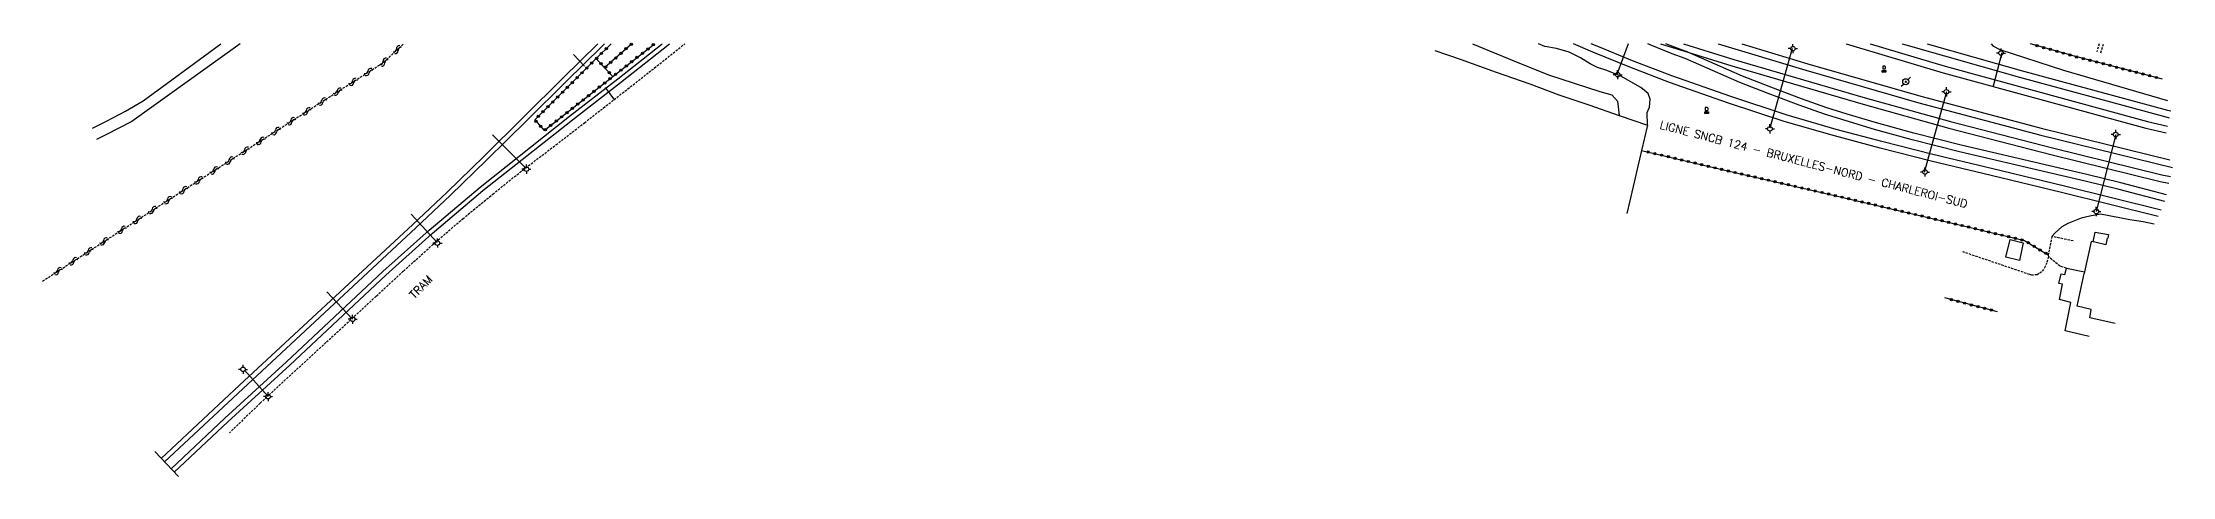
# Model space of a CAD drawing. Header units: millimetres. Extents: x 152000 to 153001, y 121000 to 122000.
# Drawn here: x 152000 to 152465.7, y 121905.5 to 122000.3 of the extents above; entities that cross this region are included whole.
import ezdxf

# ---------------------------------------------------------------- set-up
doc = ezdxf.new("R2010")
doc.units = ezdxf.units.MM
doc.linetypes.add('DASHED', pattern=[0.75, 0.5, -0.25])
doc.layers.get('0').update_dxf_attribs({"linetype": 'CONTINUOUS'})
for name, color, linetype in [('W0071', 7, 'CONTINUOUS'), ('W0101', 7, 'CONTINUOUS'), ('W0104', 1, 'CONTINUOUS'), ('W0112', 1, 'DASHED'), ('W0120', 7, 'CONTINUOUS'), ('W0211', 2, 'CONTINUOUS'), ('W0214', 2, 'CONTINUOUS'), ('W0323', 7, 'CONTINUOUS'), ('W0438', 7, 'CONTINUOUS'), ('W0473', 7, 'CONTINUOUS'), ('W0500', 5, 'DASHED'), ('W0610', 7, 'CONTINUOUS'), ('W0611', 7, 'CONTINUOUS'), ('W0700', 7, 'CONTINUOUS'), ('W0701', 7, 'CONTINUOUS'), ('W0989', 7, 'CONTINUOUS')]:
    doc.layers.add(name, color=color, linetype=linetype)
doc.styles.get("Standard").update_dxf_attribs({"font": 'romans.shx', "width": 0.85})

# ---------------------------------------------------------------- blocks, each defined once
blk = doc.blocks.new('T610')
for p, q in [((-0.500001, 0), (-1.000002, 0)), ((0, 0.500001), (0, 1.000002)), ((0.500001, 0), (1.000002, 0)), ((0, -0.500001), (0, -1.000002))]:
    blk.add_line(p, q)
blk.add_ellipse((0, 0), major_axis=(-0.353554, 0.353554), ratio=1, start_param=3.926990817, end_param=10.2101761242)
blk = doc.blocks.new('T438')
for p, q in [((-0.4, 0.2), (0.4, 0.2)), ((-0.4, -0.2), (-0.4, 0.2)), ((0.15, 1.1), (-0.3, 1.1)), ((-0.3, 1.1), (-0.3, 0.5)), ((-0.3, 0.5), (0.15, 0.5)), ((0.3, 0.65), (0.3, 0.95)), ((0.4, 0.2), (0.4, -0.2))]:
    blk.add_line(p, q)
at = {"flags": 128}
for points in [[(-0.4, -0.2), (0.4, 0.2)], [(0.4, -0.2), (-0.4, -0.2)]]:
    blk.add_lwpolyline(points, dxfattribs=at)
for centre, major_axis, start_param, end_param in [((0.15, 0.95), (0.106, -0.106), 0.785398, 2.356194), ((0.15, 0.65), (0.106, 0.106), 3.926991, 5.497787)]:
    blk.add_ellipse(centre, major_axis=major_axis, ratio=1, start_param=start_param, end_param=end_param)
blk = doc.blocks.new('T473')
for p, q in [((-0.166667, 0.166667), (0.166667, -0.166667)), ((-0.166667, -0.166667), (0.166667, 0.166667)), ((0.500001, 0.500001), (1.000002, 1.000002)), ((-1.000002, -1.000002), (-0.500001, -0.500001))]:
    blk.add_line(p, q)
blk.add_ellipse((0, 0), major_axis=(0.471405, 0.471405), ratio=1, start_param=5.4977871438, end_param=11.780972451)
blk = doc.blocks.new('t323o')
at = {"color": 0, "linetype": 'Continuous'}
for radius in [0.25, 0.15]:
    blk.add_circle((0, 0), radius, dxfattribs=at)
blk = doc.blocks.new('t500o')
at = {"color": 0, "linetype": 'Continuous'}
for centre, start, end in [((-0.5, 0.625), 216.8699, 323.1301), ((0.5, -0.125), 36.8699, 143.1301), ((0.5, -0.625), 36.8699, 143.1301), ((-0.5, 0.125), 216.8699, 323.1301)]:
    blk.add_arc(centre, 0.625, start, end, dxfattribs=at)

msp = doc.modelspace()

# ---------------------------------------------------------------- linework, layer by layer
at = {"layer": 'W0071'}
for points in [[(152014, 121983.12), (152018.16, 121985.26), (152022, 121987.57), (152028.27, 121992.1), (152038.97, 122000)], [(152043.21, 122000), (152019.5, 121983.02), (152014, 121980.21)], [(152010.94, 121981.55), (152014, 121983.12)], [(152014, 121980.21), (152011.77, 121979.07)]]:
    msp.add_lwpolyline(points, dxfattribs=at)
at = {"layer": 'W0101'}
for points in [[(152451.48, 121957.56), (152451.18, 121956.05), (152448.78, 121956.62), (152448.43, 121956.71), (152447.95, 121956.82), (152446.51, 121950.16), (152446.43, 121949.81)], [(152453.2, 121938.89), (152447.64, 121940.13), (152447.98, 121941.93), (152444.89, 121942.67), (152446.43, 121949.81)]]:
    msp.add_lwpolyline(points, dxfattribs=at)
at = {"layer": 'W0104'}
for points in [[(152304.45, 121998.54), (152309.99, 121996.64), (152317.82, 121993.79), (152325.23, 121991.27), (152331.57, 121988.87), (152338.08, 121986.68), (152344.77, 121984.37), (152350.91, 121982.25), (152349.63, 121976.71), (152347.08, 121965.65), (152346.44, 121962.9)], [(152448.43, 121956.71), (152448.8, 121958.87), (152451.73, 121958.3), (152451.6, 121957.53)], [(152447.49, 121936.02), (152442.27, 121937.26), (152443.52, 121943.46), (152441.02, 121944.1), (152441.7, 121947.47), (152440.88, 121947.63), (152441.38, 121949.74), (152442.22, 121949.58), (152442.53, 121950.99), (152446.51, 121950.16)]]:
    msp.add_lwpolyline(points, dxfattribs=at)
msp.add_lwpolyline([(152430.23, 121957.22), (152433.1, 121956.52), (152432.73, 121954.73), (152432.31, 121952.64), (152429.31, 121953.37)], close=True, dxfattribs=at)
at = {"layer": 'W0112'}
for points in [[(152047.6, 121921.48), (152049.47, 121923.22), (152056.61, 121929.8), (152062.1, 121934.84), (152072.98, 121944.89), (152078.91, 121950.34), (152085.36, 121956.17), (152091.86, 121961.76), (152098.45, 121967.15), (152105.02, 121972.42), (152112.26, 121977.93), (152118.47, 121982.73), (152132.59, 121993.77), (152140.42, 122000)], [(152449.73, 122000), (152449.2, 121998.24)], [(152450.05, 121998.05), (152450.65, 122000)], [(152444.01, 121956.92), (152439.37, 121957.91), (152438.59, 121953.86), (152438.61, 121953.46), (152438.27, 121952.17), (152437.92, 121951.33), (152437.57, 121950.68), (152437.13, 121950.15), (152436.62, 121949.77), (152436.13, 121949.49), (152435, 121949.46), (152434.52, 121949.58), (152419.87, 121954.54)], [(152442.53, 121950.99), (152441.15, 121951.38), (152438.61, 121953.46)], [(152047.6, 121921.48), (152040.85, 121914.97), (152040.85, 121914.97)]]:
    msp.add_lwpolyline(points, dxfattribs=at)
at = {"layer": 'W0120'}
msp.add_lwpolyline([(152029.7, 121905.46), (152024.52, 121910.88)], dxfattribs=at)
at = {"layer": 'W0211'}
for points in [[(152350.91, 121982.25), (152350.85, 121984.99), (152351.38, 121986.14), (152351.52, 121987.89), (152351.12, 121989.14), (152349.48, 121990.44), (152345.09, 121992.93), (152342.06, 121994.17), (152340.01, 121994.8), (152338.42, 121995.62), (152336.3, 121996.93), (152333.83, 121998.16), (152331.05, 121998.98), (152328.52, 121999.42), (152327.12, 122000)], [(152426.11, 122000), (152426.49, 121999.56), (152427.97, 121998.74), (152441.93, 121994.25), (152464.63, 121987.61)], [(152461.73, 121960.57), (152459.31, 121961.12), (152456.44, 121961.55), (152449.97, 121962.77), (152447.67, 121962.36), (152445.74, 121961.91), (152442.87, 121960.73), (152441.58, 121960.01), (152440.06, 121958.71), (152439.37, 121957.91)]]:
    msp.add_lwpolyline(points, dxfattribs=at)
at = {"layer": 'W0214'}
msp.add_lwpolyline([(152312.65, 122000), (152321.69, 121996.26), (152329.26, 121993.24), (152340.52, 121989.56), (152343.14, 121988.83), (152344.35, 121987.45), (152344.77, 121984.37)], dxfattribs=at)
at = {"layer": 'W0323'}
for points in [[(152124.34, 122000), (152121.07, 121996.77), (152107.62, 121983.38), (152109.71, 121981.07), (152124.7, 121992.87), (152133.8, 122000)], [(152128.82, 122000), (152122.89, 121994.75), (152121.07, 121996.77)], [(152463.57, 121992.29), (152444.85, 121997.13), (152434.68, 122000)], [(152124.7, 121992.87), (152122.89, 121994.75)], [(152349.63, 121976.71), (152366.9, 121972.61), (152390.58, 121967.17), (152420.34, 121960.15), (152433.41, 121956.99), (152438.59, 121953.86)], [(152427.47, 121941.45), (152415.95, 121944.46)]]:
    msp.add_lwpolyline(points, dxfattribs=at)
at = {"layer": 'W0500'}
for points in [[(152014, 121957.17), (152034.06, 121970.1), (152074.63, 121995.99), (152078.89, 122000)], [(152000, 121948.15), (152014, 121957.17)]]:
    msp.add_lwpolyline(points, dxfattribs=at)
at = {"layer": 'W0611'}
for points in [[(152118.51, 121995.13), (152116.1, 121997.7)], [(152346.68, 122000), (152344.27, 121993.28)], [(152377.75, 121981.62), (152382.68, 121999.07)], [(152426.62, 121990.82), (152428.53, 121998.07)], [(152125.12, 121987.7), (152123.1, 121990.43)], [(152416.31, 121989.51), (152411.46, 121971.89)], [(152098.37, 121980.09), (152105.73, 121972.72)], [(152453.34, 121980.17), (152449.08, 121963.34)], [(152086.27, 121956.6), (152080.59, 121962.74)], [(152062.12, 121945.76), (152067.79, 121939.8)], [(152044.16, 121928.69), (152049.3, 121922.89)]]:
    msp.add_lwpolyline(points, dxfattribs=at)
at = {"layer": 'W0700'}
for points in [[(152462.58, 121962.27), (152441.5, 121967.48), (152426.12, 121971.24), (152412.95, 121974.37), (152401.8, 121977.21), (152391.83, 121979.86), (152380.86, 121983.04), (152368.66, 121987.04), (152355.74, 121991.58), (152347.1, 121994.92), (152339, 121998.21), (152334.79, 122000)], [(152463.26, 121963.65), (152441.86, 121968.94), (152426.47, 121972.7), (152413.31, 121975.83), (152402.18, 121978.66), (152392.23, 121981.3), (152381.3, 121984.47), (152369.14, 121988.46), (152356.26, 121992.99), (152347.65, 121996.31), (152339.58, 121999.6), (152338.63, 122000)], [(152464.1, 121965.56), (152454.06, 121968.13), (152446.68, 121969.99), (152438.51, 121971.89), (152419.15, 121976.38), (152408.8, 121979.01), (152400.59, 121981.31), (152394.19, 121983.22), (152389.66, 121984.61), (152384.12, 121986.59), (152377.34, 121989.13), (152371.13, 121991.57), (152359.18, 121996.76), (152356.31, 121997.84), (152351.52, 121999.77), (152350.99, 122000)], [(152353.75, 122000), (152359.74, 121998.15), (152369.4, 121995.18), (152398.13, 121986.79), (152416.82, 121981.6), (152439.13, 121975.81), (152463.08, 121969.94), (152464.96, 121969.51)], [(152464.42, 121967.03), (152454.43, 121969.59), (152447.04, 121971.45), (152438.85, 121973.35), (152419.5, 121977.83), (152409.18, 121980.46), (152401.01, 121982.75), (152394.63, 121984.65), (152390.14, 121986.04), (152384.64, 121988), (152377.88, 121990.53), (152371.7, 121992.96), (152359.74, 121998.15), (152356.86, 121999.24), (152354.97, 122000)], [(152358.84, 122000), (152369.83, 121996.61), (152398.55, 121988.23), (152417.2, 121983.05), (152439.5, 121977.27), (152463.43, 121971.4), (152465.28, 121970.97)], [(152366.37, 122000), (152385.58, 121994.21), (152410.3, 121987.13), (152436.92, 121980.02), (152465.72, 121972.98)], [(152371.56, 122000), (152386.01, 121995.65), (152410.7, 121988.58), (152437.29, 121981.47), (152465.15, 121974.67)], [(152394.4, 122000), (152415.6, 121993.65), (152459.9, 121981.6), (152464.35, 121980.54)], [(152399.62, 122000), (152416.01, 121995.09), (152460.27, 121983.05), (152464.66, 121982.01)], [(152406.65, 122000), (152407.43, 121999.76), (152432.27, 121992.71), (152464.25, 121984.06), (152465.05, 121983.86)], [(152412.07, 122000), (152432.67, 121994.15), (152464.62, 121985.51), (152465.36, 121985.33)]]:
    msp.add_lwpolyline(points, dxfattribs=at)
at = {"layer": 'W0701'}
for points in [[(152025.95, 121909.39), (152043.09, 121925.36), (152080.93, 121960.51), (152088.48, 121967.61), (152096.45, 121975.37), (152105.26, 121984.03), (152113.79, 121992.49), (152121.44, 122000)], [(152026.64, 121908.67), (152043.77, 121924.63), (152081.62, 121959.78), (152089.17, 121966.89), (152097.14, 121974.65), (152105.97, 121983.32), (152114.49, 121991.78), (152122.29, 121999.43), (152122.86, 122000)], [(152028.11, 121907.12), (152039.86, 121918.15), (152053.37, 121930.52), (152074.41, 121950.21), (152084.52, 121959.3), (152095.65, 121968.7), (152115.23, 121984.17), (152125.78, 121992.36), (152135.5, 122000)], [(152028.8, 121906.4), (152040.54, 121917.41), (152054.05, 121929.79), (152075.09, 121949.47), (152085.17, 121958.54), (152096.28, 121967.93), (152115.85, 121983.38), (152126.4, 121991.57), (152137.12, 122000)]]:
    msp.add_lwpolyline(points, dxfattribs=at)

# ---------------------------------------------------------------- block references
at = {"layer": 'W0323'}
for p, rotation in [((152120.08, 121995.78), 224.8612333860568), ((152121.14, 121996.83), 224.7299557061955), ((152122.08, 121995.65), 132.1495141677875), ((152122.2, 121997.89), 224.7299557061955), ((152123.27, 121998.94), 224.7299557061955), ((152124.23, 121995.93), 221.516595362681), ((152125.35, 121996.93), 221.516595362681), ((152126.48, 121997.92), 221.516595362681), ((152127.6, 121998.92), 221.516595362681), ((152128.72, 121999.91), 221.516595362681), ((152128.82, 121996.1), 38.10910399503035), ((152130, 121997.02), 38.10910399503035), ((152131.18, 121997.95), 38.10910399503035), ((152132.36, 121998.87), 38.10910399503035), ((152133.54, 121999.8), 38.10910399503035), ((152436.13, 121999.59), 164.2174495140961), ((152437.57, 121999.18), 164.2174495140961), ((152439.01, 121998.78), 164.2174495140961), ((152440.46, 121998.37), 164.2174495140961), ((152441.9, 121997.96), 164.2174495140961), ((152443.34, 121997.55), 164.2174495140961), ((152444.79, 121997.14), 164.2174495140961), ((152446.24, 121996.77), 165.5052736014367), ((152447.69, 121996.39), 165.5052736014367), ((152449.14, 121996.02), 165.5052736014367), ((152115.82, 121991.54), 224.8612333860568), ((152116.89, 121992.6), 224.8612333860568), ((152117.95, 121993.66), 224.8612333860568), ((152119.01, 121994.72), 224.8612333860568), ((152122.92, 121991.46), 38.19543490158107), ((152123.11, 121994.94), 221.516595362681), ((152123.93, 121993.67), 133.7831031303134), ((152124.1, 121992.39), 38.19543490158107), ((152125.28, 121993.32), 38.10910399503035), ((152126.46, 121994.24), 38.10910399503035), ((152127.64, 121995.17), 38.10910399503035), ((152450.6, 121995.64), 165.5052736014367), ((152452.05, 121995.27), 165.5052736014367), ((152453.5, 121994.89), 165.5052736014367), ((152454.95, 121994.51), 165.5052736014367), ((152456.41, 121994.14), 165.5052736014367), ((152457.86, 121993.76), 165.5052736014367), ((152459.31, 121993.39), 165.5052736014367), ((152460.76, 121993.01), 165.5052736014367), ((152462.22, 121992.64), 165.5052736014367), ((152111.57, 121987.31), 224.8612333860568), ((152112.63, 121988.37), 224.8612333860568), ((152113.7, 121989.43), 224.8612333860568), ((152114.76, 121990.48), 224.8612333860568), ((152117.03, 121986.83), 38.19543490158107), ((152118.21, 121987.75), 38.19543490158107), ((152119.38, 121988.68), 38.19543490158107), ((152120.56, 121989.61), 38.19543490158107), ((152121.74, 121990.54), 38.19543490158107), ((152107.91, 121983.06), 312.1375947738694), ((152108.38, 121984.14), 224.8612333860568), ((152108.91, 121981.95), 312.1375947738694), ((152109.44, 121985.19), 224.8612333860568), ((152110.51, 121986.25), 224.8612333860568), ((152111.13, 121982.19), 38.19543490158107), ((152112.31, 121983.12), 38.19543490158107), ((152113.49, 121984.04), 38.19543490158107), ((152114.67, 121984.97), 38.19543490158107), ((152115.85, 121985.9), 38.19543490158107), ((152109.95, 121981.26), 38.19543490158107), ((152351.09, 121976.37), 346.6245493095366), ((152352.55, 121976.02), 346.6245493095366), ((152354.01, 121975.67), 346.6245493095366), ((152355.47, 121975.33), 346.6245493095366), ((152356.93, 121974.98), 346.6245493095366), ((152358.39, 121974.63), 346.6245493095366), ((152359.85, 121974.28), 346.6245493095366), ((152361.31, 121973.94), 346.6245493095366), ((152362.77, 121973.59), 346.6245493095366), ((152364.23, 121973.24), 346.6245493095366), ((152365.69, 121972.9), 346.6245493095366), ((152367.15, 121972.55), 347.0629995697513), ((152368.61, 121972.22), 347.0629995697513), ((152370.07, 121971.88), 347.0629995697513), ((152371.53, 121971.54), 347.0629995697513), ((152372.99, 121971.21), 347.0629995697513), ((152374.45, 121970.87), 347.0629995697513), ((152375.92, 121970.54), 347.0629995697513), ((152377.38, 121970.2), 347.0629995697513), ((152378.84, 121969.86), 347.0629995697513), ((152380.3, 121969.53), 347.0629995697513), ((152381.76, 121969.19), 347.0629995697513), ((152383.23, 121968.86), 347.0629995697513), ((152384.69, 121968.52), 347.0629995697513), ((152386.15, 121968.19), 347.0629995697513), ((152387.61, 121967.85), 347.0629995697513), ((152389.07, 121967.51), 347.0629995697513), ((152390.54, 121967.18), 347.0629995697513), ((152392, 121966.83), 346.7214920172853), ((152393.46, 121966.49), 346.7214920172853), ((152394.92, 121966.14), 346.7214920172853), ((152396.38, 121965.8), 346.7214920172853), ((152397.84, 121965.46), 346.7214920172853), ((152399.3, 121965.11), 346.7214920172853), ((152400.76, 121964.77), 346.7214920172853), ((152402.22, 121964.42), 346.7214920172853), ((152403.68, 121964.08), 346.7214920172853), ((152405.14, 121963.73), 346.7214920172853), ((152406.59, 121963.39), 346.7214920172853), ((152408.05, 121963.04), 346.7214920172853), ((152409.51, 121962.7), 346.7214920172853), ((152410.97, 121962.35), 346.7214920172853), ((152412.43, 121962.01), 346.7214920172853), ((152413.89, 121961.67), 346.7214920172853), ((152415.35, 121961.32), 346.7214920172853), ((152416.81, 121960.98), 346.7214920172853), ((152418.27, 121960.63), 346.7214920172853), ((152419.73, 121960.29), 346.7214920172853), ((152421.19, 121959.94), 346.4431301253188), ((152422.65, 121959.59), 346.4431301253188), ((152424.11, 121959.24), 346.4431301253188), ((152425.57, 121958.88), 346.4431301253188), ((152427.03, 121958.53), 346.4431301253188), ((152428.48, 121958.18), 346.4431301253188), ((152429.94, 121957.83), 346.4431301253188), ((152431.4, 121957.48), 346.4431301253188), ((152432.86, 121957.13), 346.4431301253188), ((152434.21, 121956.51), 328.7698138402582), ((152435.49, 121955.73), 328.7698138402582), ((152436.77, 121954.96), 328.7698138402582), ((152438.06, 121954.18), 328.7698138402582), ((152417.4, 121944.08), 165.362937047679), ((152418.85, 121943.7), 165.362937047679), ((152420.3, 121943.32), 165.362937047679), ((152421.75, 121942.94), 165.362937047679), ((152423.2, 121942.56), 165.362937047679), ((152424.66, 121942.18), 165.362937047679), ((152426.11, 121941.8), 165.362937047679)]:
    msp.add_blockref('t323o', p, dxfattribs=dict(at, rotation=rotation))
at = {"layer": 'W0438'}
for p in [(152402.69, 121994), (152363.88, 121984.95)]:
    msp.add_blockref('T438', p, dxfattribs=at)
at = {"layer": 'W0473'}
msp.add_blockref('T473', (152407.42, 121991.71), dxfattribs=at)
at = {"layer": 'W0500'}
for p, rotation in [((152074.63, 121996), 43.23119063044933), ((152077.55, 121998.74), 43.23119063044933), ((152067.89, 121991.69), 32.54507067706911), ((152071.26, 121993.85), 32.54507067706911), ((152061.15, 121987.39), 32.54507067706911), ((152064.52, 121989.54), 32.54507067706911), ((152054.4, 121983.09), 32.54507067706911), ((152057.78, 121985.24), 32.54507067706911), ((152044.29, 121976.63), 32.54507067706911), ((152047.66, 121978.78), 32.54507067706911), ((152051.03, 121980.93), 32.54507067706911), ((152037.54, 121972.33), 32.54507067706911), ((152040.92, 121974.48), 32.54507067706911), ((152030.81, 121968.01), 32.80661538700449), ((152034.17, 121970.17), 32.54507067706911), ((152024.09, 121963.67), 32.80661538700449), ((152027.45, 121965.84), 32.80661538700449), ((152017.36, 121959.34), 32.80661538700449), ((152020.72, 121961.51), 32.80661538700449), ((152010.09, 121954.65), 32.80613758060727), ((152013.45, 121956.82), 32.80613758060727), ((152003.36, 121950.31), 32.80613758060727), ((152006.72, 121952.48), 32.80613758060727)]:
    msp.add_blockref('t500o', p, dxfattribs=dict(at, rotation=rotation))
at = {"layer": 'W0610'}
for p in [(152382.73, 121998.95), (152428.25, 121997.99), (152344.41, 121993.25), (152416.31, 121989.51), (152377.71, 121981.42), (152453.34, 121980.17), (152105.79, 121972.61), (152411.61, 121971.98), (152449.08, 121963.34), (152086.34, 121956.45), (152067.79, 121939.8), (152043.84, 121928.85), (152049.3, 121922.89)]:
    msp.add_blockref('T610', p, dxfattribs=at)

# ---------------------------------------------------------------- texts
at = {"layer": 'W0989'}
for s, rotation, p in [('LIGNE SNCB 124 - BRUXELLES-NORD - CHARLEROI-SUD', 345.465, (152353.49, 121981.52)), ('TRAM', 45.9387, (152081.3, 121944.12))]:
    msp.add_text(s, height=1.75, rotation=rotation, dxfattribs=at).set_placement(p)

doc.saveas('drawing.dxf')
